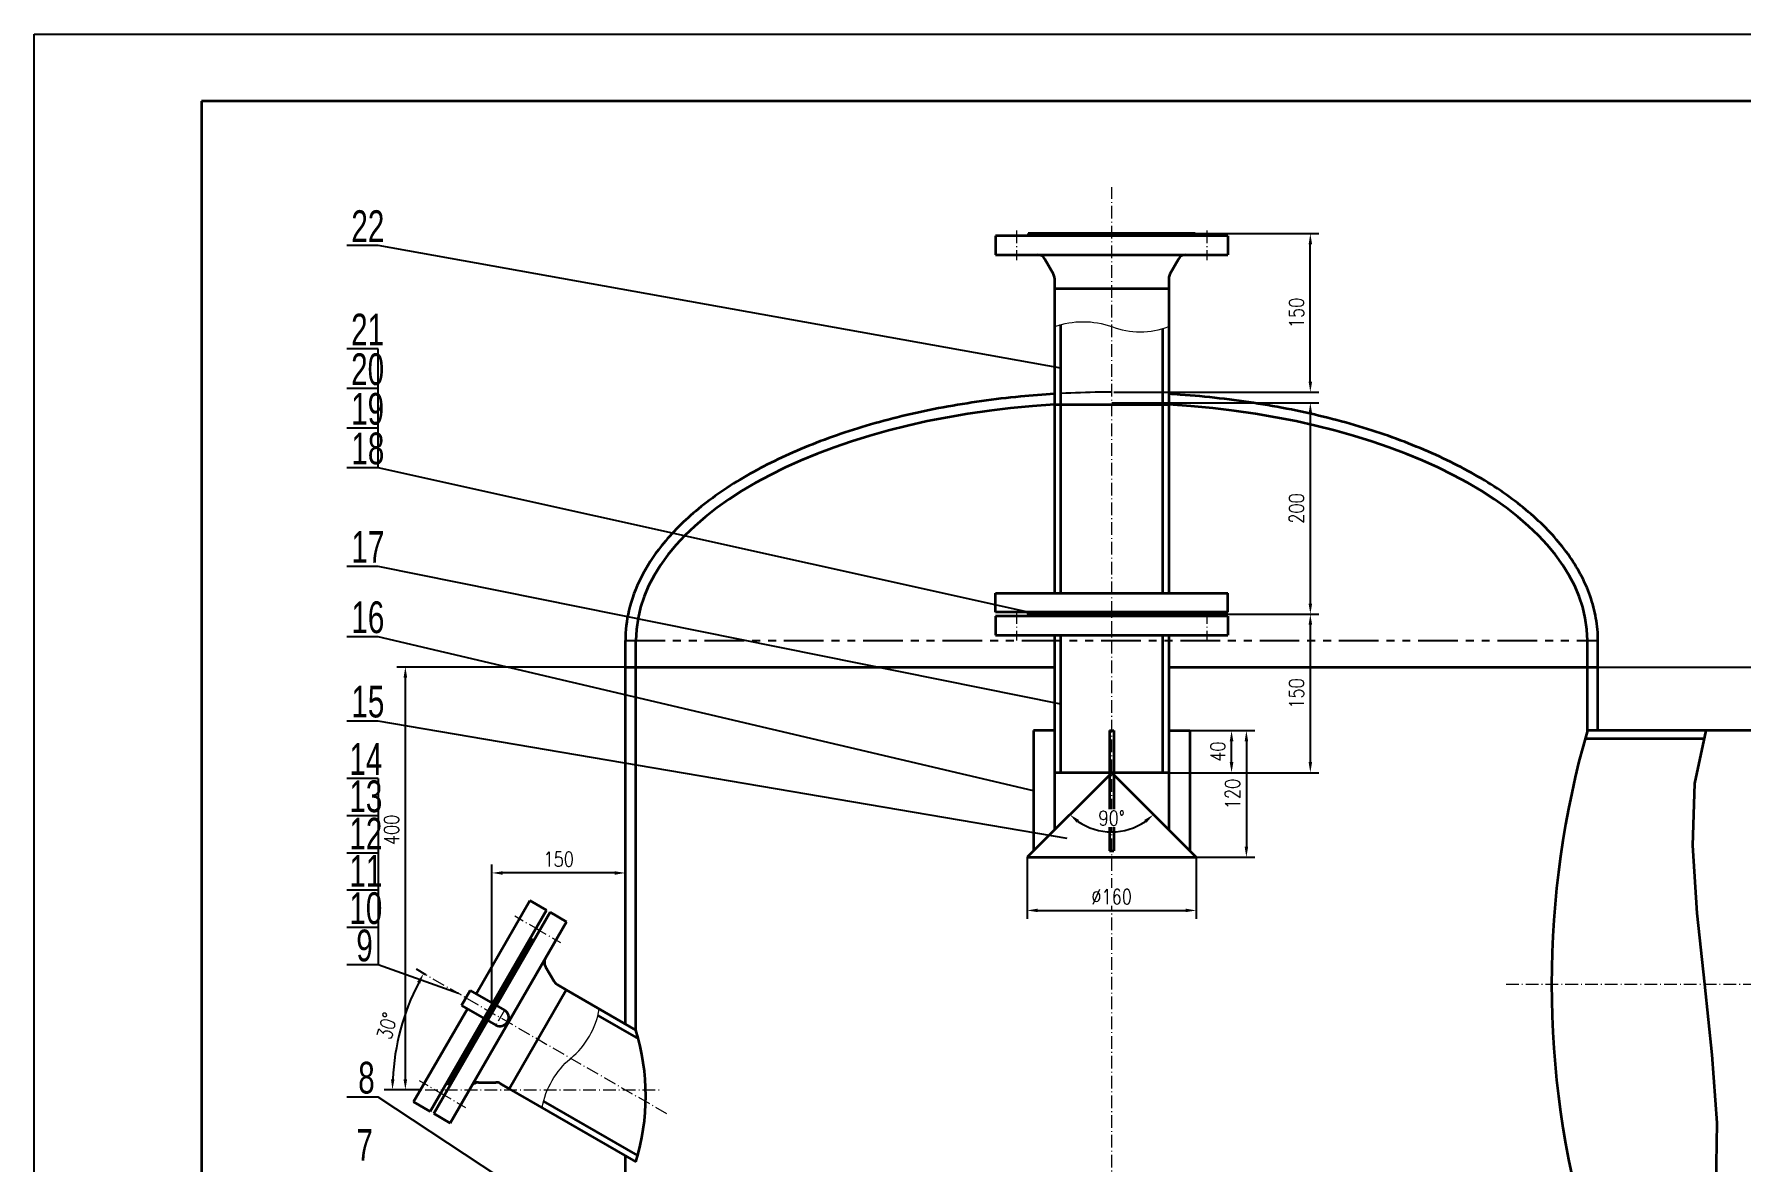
# Model space of a CAD drawing. Header units: millimetres. Extents: x 174648 to 205929, y -160248 to -145891.
# Drawn here: x 195349 to 196964, y -157551 to -156484 of the extents above; entities that cross this region are included whole.
import ezdxf

# ---------------------------------------------------------------- set-up
doc = ezdxf.new("R2010")
doc.units = ezdxf.units.MM
doc.linetypes.add('ACAD_ISO10W100', pattern=[18.7, 12, -3, 0.7, -3])
doc.linetypes.add('PHANTOM', pattern=[2.5, 1.25, -0.25, 0.25, -0.25, 0.25, -0.25])
for name, color, linetype, lineweight in [('2（细实线）', 4, 'Continuous', 20), ('中心线', 1, 'ACAD_ISO10W100', 18), ('图层1', 4, 'Continuous', 35)]:
    doc.layers.add(name, color=color, linetype=linetype, lineweight=lineweight)
doc.layers.add('9双点划线层', color=6, linetype='PHANTOM')
doc.styles.add('TH_GBDIM', font='romans.shx', dxfattribs={"width": 0.8, "bigfont": 'gbcbig.shx'})
doc.styles.add('样式 3.5', font='roms.shx', dxfattribs={"width": 0.7, "height": 3.5, "bigfont": 'hztxt.shx'})
doc.dimstyles.new('TH_GBDIM', dxfattribs={"dimtxt": 3.5, "dimasz": 2.5, "dimexe": 2, "dimexo": 0, "dimgap": 1.5, "dimtad": 1, "dimdec": 1, "dimzin": 0, "dimdsep": 46, "dimtxsty": 'TH_GBDIM', "dimcen": 2.5, "dimclrd": 130, "dimclre": 130, "dimclrt": 3, "dimadec": 0, "dimazin": 0, "dimtfac": 0.714286, "dimtdec": 1, "dimtmove": 0, "dimatfit": 3, "dimfxl": 0, "dimtzin": 0, "dimlwd": -1, "dimlwe": -1, "dimarcsym": 0})

# ---------------------------------------------------------------- blocks, each defined once
blk = doc.blocks.new('*D450')
at = {"color": 130}
blk.add_line((196828.4, -157082.9), (197267.4, -157082.9), dxfattribs=at)
at = {"color": 130, "linetype": 'Continuous'}
for p, q in [((197259.4, -157992.9), (197259.4, -157092.9)), ((196840.9, -158002.9), (197267.4, -158002.9))]:
    blk.add_line(p, q, dxfattribs=at)
at = {"color": 130}
for points in [[(197257.7, -157092.9), (197261, -157092.9), (197259.4, -157082.9)], [(197257.7, -157992.9), (197261, -157992.9), (197259.4, -158002.9)]]:
    blk.add_solid(points, dxfattribs=at)
at = {"layer": 'Defpoints', "color": 0}
for p in [(196828.4, -157082.9), (197259.4, -157082.9), (196840.9, -158002.9)]:
    blk.add_point(p, dxfattribs=at)
at = {"color": 3, "insert": (197246.4, -157509.2), "char_height": 14, "attachment_point": 5, "rotation": 90, "style": 'TH_GBDIM', "bg_fill": 3, "box_fill_scale": 1.1, "bg_fill_color": 256, "bg_fill_true_color": 13158600, "bg_fill_transparency": 0}
blk.add_mtext('920', dxfattribs=at)
blk = doc.blocks.new('*D451')
at = {"color": 130, "linetype": 'Continuous'}
for p, q in [((196828.4, -157082.9), (197223.6, -157082.9)), ((197215.6, -157092.9), (197215.6, -157372.9))]:
    blk.add_line(p, q, dxfattribs=at)
at = {"color": 130}
blk.add_line((197169.4, -157382.9), (197223.6, -157382.9), dxfattribs=at)
for points in [[(197213.9, -157092.9), (197217.2, -157092.9), (197215.6, -157082.9)], [(197213.9, -157372.9), (197217.2, -157372.9), (197215.6, -157382.9)]]:
    blk.add_solid(points, dxfattribs=at)
at = {"layer": 'Defpoints', "color": 0}
for p in [(196828.4, -157082.9), (197169.4, -157382.9), (197215.6, -157382.9)]:
    blk.add_point(p, dxfattribs=at)
at = {"color": 3, "insert": (197202.6, -157232.9), "char_height": 14, "attachment_point": 5, "rotation": 90, "style": 'TH_GBDIM', "bg_fill": 3, "box_fill_scale": 1.1, "bg_fill_color": 256, "bg_fill_true_color": 13158600, "bg_fill_transparency": 0}
blk.add_mtext('{300}{}{}', dxfattribs=at)
blk = doc.blocks.new('*D514')
at = {"color": 130}
blk.add_line((195908.4, -157082.9), (195692.3, -157082.9), dxfattribs=at)
at = {"color": 130, "linetype": 'Continuous'}
for p, q in [((195700.3, -157472.9), (195700.3, -157092.9)), ((195714.7, -157482.9), (195692.3, -157482.9))]:
    blk.add_line(p, q, dxfattribs=at)
at = {"color": 130}
for points in [[(195698.6, -157092.9), (195702, -157092.9), (195700.3, -157082.9)], [(195698.6, -157472.9), (195702, -157472.9), (195700.3, -157482.9)]]:
    blk.add_solid(points, dxfattribs=at)
at = {"layer": 'Defpoints', "color": 0}
for p in [(195700.3, -157082.9), (195908.4, -157082.9), (195714.7, -157482.9)]:
    blk.add_point(p, dxfattribs=at)
at = {"color": 3, "insert": (195687.3, -157237), "char_height": 14, "attachment_point": 5, "rotation": 90, "style": 'TH_GBDIM', "bg_fill": 3, "box_fill_scale": 1.1, "bg_fill_color": 256, "bg_fill_true_color": 13158600, "bg_fill_transparency": 0}
blk.add_mtext('400', dxfattribs=at)
blk = doc.blocks.new('*D456')
at = {"color": 130, "linetype": 'Continuous'}
for p, q in [((196368.4, -156832.9), (196564.3, -156832.9)), ((196556.3, -156842.9), (196556.3, -157022.9))]:
    blk.add_line(p, q, dxfattribs=at)
at = {"color": 130}
blk.add_line((196368.4, -157032.9), (196564.3, -157032.9), dxfattribs=at)
for points in [[(196554.7, -156842.9), (196558, -156842.9), (196556.3, -156832.9)], [(196554.7, -157022.9), (196558, -157022.9), (196556.3, -157032.9)]]:
    blk.add_solid(points, dxfattribs=at)
at = {"layer": 'Defpoints', "color": 0}
for p in [(196368.4, -156832.9), (196368.4, -157032.9), (196556.3, -157032.9)]:
    blk.add_point(p, dxfattribs=at)
at = {"color": 3, "insert": (196543.3, -156932.9), "char_height": 14, "attachment_point": 5, "rotation": 90, "style": 'TH_GBDIM', "bg_fill": 3, "box_fill_scale": 1.1, "bg_fill_color": 256, "bg_fill_true_color": 13158600, "bg_fill_transparency": 0}
blk.add_mtext('200', dxfattribs=at)
blk = doc.blocks.new('*D457')
at = {"color": 130}
blk.add_line((196447.4, -156672.9), (196564.3, -156672.9), dxfattribs=at)
at = {"color": 130, "linetype": 'Continuous'}
for p, q in [((196556.3, -156812.9), (196556.3, -156682.9)), ((196370.3, -156822.9), (196564.3, -156822.9))]:
    blk.add_line(p, q, dxfattribs=at)
at = {"color": 130}
for points in [[(196554.7, -156682.9), (196558, -156682.9), (196556.3, -156672.9)], [(196554.7, -156812.9), (196558, -156812.9), (196556.3, -156822.9)]]:
    blk.add_solid(points, dxfattribs=at)
at = {"layer": 'Defpoints', "color": 0}
for p in [(196447.4, -156672.9), (196556.3, -156672.9), (196370.3, -156822.9)]:
    blk.add_point(p, dxfattribs=at)
at = {"color": 3, "insert": (196543.3, -156747.9), "char_height": 14, "attachment_point": 5, "rotation": 90, "style": 'TH_GBDIM', "bg_fill": 3, "box_fill_scale": 1.1, "bg_fill_color": 256, "bg_fill_true_color": 13158600, "bg_fill_transparency": 0}
blk.add_mtext('150', dxfattribs=at)
blk = doc.blocks.new('*D458')
at = {"color": 130, "linetype": 'Continuous'}
for p, q in [((196538.4, -157032.9), (196564.3, -157032.9)), ((196556.3, -157042.9), (196556.3, -157172.9))]:
    blk.add_line(p, q, dxfattribs=at)
at = {"color": 130}
blk.add_line((196463.1, -157182.9), (196564.3, -157182.9), dxfattribs=at)
for points in [[(196554.7, -157042.9), (196558, -157042.9), (196556.3, -157032.9)], [(196554.7, -157172.9), (196558, -157172.9), (196556.3, -157182.9)]]:
    blk.add_solid(points, dxfattribs=at)
at = {"layer": 'Defpoints', "color": 0}
for p in [(196538.4, -157032.9), (196463.1, -157182.9), (196556.3, -157182.9)]:
    blk.add_point(p, dxfattribs=at)
at = {"color": 3, "insert": (196543.3, -157107.9), "char_height": 14, "attachment_point": 5, "rotation": 90, "style": 'TH_GBDIM', "bg_fill": 3, "box_fill_scale": 1.1, "bg_fill_color": 256, "bg_fill_true_color": 13158600, "bg_fill_transparency": 0}
blk.add_mtext('150', dxfattribs=at)
blk = doc.blocks.new('*D459')
at = {"color": 130}
blk.add_line((196442.4, -157143.1), (196489.8, -157143.1), dxfattribs=at)
at = {"color": 130, "linetype": 'Continuous'}
for p, q in [((196481.8, -157172.9), (196481.8, -157153.1)), ((196422.4, -157182.9), (196489.8, -157182.9))]:
    blk.add_line(p, q, dxfattribs=at)
at = {"color": 130}
for points in [[(196480.1, -157153.1), (196483.5, -157153.1), (196481.8, -157143.1)], [(196480.1, -157172.9), (196483.5, -157172.9), (196481.8, -157182.9)]]:
    blk.add_solid(points, dxfattribs=at)
at = {"layer": 'Defpoints', "color": 0}
for p in [(196442.4, -157143.1), (196481.8, -157143.1), (196422.4, -157182.9)]:
    blk.add_point(p, dxfattribs=at)
at = {"color": 3, "insert": (196468.8, -157163), "char_height": 14, "attachment_point": 5, "rotation": 90, "style": 'TH_GBDIM', "bg_fill": 3, "box_fill_scale": 1.1, "bg_fill_color": 256, "bg_fill_true_color": 13158600, "bg_fill_transparency": 0}
blk.add_mtext('40', dxfattribs=at)
blk = doc.blocks.new('*D521')
at = {"color": 130, "linetype": 'Continuous'}
blk.add_arc((196368.4, -157182.9), 56, 235.2452, 304.7548, dxfattribs=at)
at = {"color": 130}
for points in [[(196335.4, -157230.2), (196337.5, -157227.6), (196328.8, -157222.5)], [(196399.2, -157227.6), (196401.3, -157230.2), (196407.9, -157222.5)]]:
    blk.add_solid(points, dxfattribs=at)
at = {"layer": 'Defpoints', "color": 0}
for p in [(196368.4, -157182.9), (196368.4, -157182.9), (196288.4, -157262.9), (196448.4, -157262.9)]:
    blk.add_point(p, dxfattribs=at)
at = {"color": 3, "insert": (196368.4, -157225.9), "char_height": 14, "attachment_point": 5, "style": 'TH_GBDIM', "bg_fill": 3, "box_fill_scale": 1.1, "bg_fill_color": 256, "bg_fill_true_color": 13158600, "bg_fill_transparency": 0}
blk.add_mtext('90°', dxfattribs=at)
at = {"layer": 'Defpoints', "color": 0}
blk.add_point((196353.9, -157237), dxfattribs=at)
blk = doc.blocks.new('*D522')
at = {"color": 130, "linetype": 'Continuous'}
for p, q in [((196442.4, -157143.1), (196503.8, -157143.1)), ((196495.8, -157153.1), (196495.8, -157252.9))]:
    blk.add_line(p, q, dxfattribs=at)
at = {"color": 130}
blk.add_line((196448.4, -157262.9), (196503.8, -157262.9), dxfattribs=at)
for points in [[(196494.2, -157153.1), (196497.5, -157153.1), (196495.8, -157143.1)], [(196494.2, -157252.9), (196497.5, -157252.9), (196495.8, -157262.9)]]:
    blk.add_solid(points, dxfattribs=at)
at = {"layer": 'Defpoints', "color": 0}
for p in [(196442.4, -157143.1), (196448.4, -157262.9), (196495.8, -157262.9)]:
    blk.add_point(p, dxfattribs=at)
at = {"color": 3, "insert": (196482.8, -157203), "char_height": 14, "attachment_point": 5, "rotation": 90, "style": 'TH_GBDIM', "bg_fill": 3, "box_fill_scale": 1.1, "bg_fill_color": 256, "bg_fill_true_color": 13158600, "bg_fill_transparency": 0}
blk.add_mtext('120', dxfattribs=at)
blk = doc.blocks.new('*D460')
at = {"color": 130}
blk.add_line((195782.2, -157410.1), (195782.2, -157269.7), dxfattribs=at)
at = {"color": 130, "linetype": 'Continuous'}
for p, q in [((195908.4, -157420.6), (195908.4, -157269.7)), ((195898.4, -157277.7), (195792.2, -157277.7))]:
    blk.add_line(p, q, dxfattribs=at)
at = {"color": 130}
for points in [[(195792.2, -157276.1), (195792.2, -157279.4), (195782.2, -157277.7)], [(195898.4, -157276.1), (195898.4, -157279.4), (195908.4, -157277.7)]]:
    blk.add_solid(points, dxfattribs=at)
at = {"layer": 'Defpoints', "color": 0}
for p in [(195782.2, -157277.7), (195782.2, -157410.1), (195908.4, -157420.6)]:
    blk.add_point(p, dxfattribs=at)
at = {"color": 3, "insert": (195845.3, -157264.7), "char_height": 14, "attachment_point": 5, "style": 'TH_GBDIM', "bg_fill": 3, "box_fill_scale": 1.1, "bg_fill_color": 256, "bg_fill_true_color": 13158600, "bg_fill_transparency": 0}
blk.add_mtext('{150}{}{}', dxfattribs=at)
blk = doc.blocks.new('*D529')
at = {"color": 130, "linetype": 'Continuous'}
for p, q in [((196288.4, -157262.9), (196288.4, -157321.2)), ((196298.4, -157313.2), (196438.4, -157313.2))]:
    blk.add_line(p, q, dxfattribs=at)
at = {"color": 130}
blk.add_line((196448.4, -157262.9), (196448.4, -157321.2), dxfattribs=at)
for points in [[(196298.4, -157311.5), (196298.4, -157314.8), (196288.4, -157313.2)], [(196438.4, -157311.5), (196438.4, -157314.8), (196448.4, -157313.2)]]:
    blk.add_solid(points, dxfattribs=at)
at = {"layer": 'Defpoints', "color": 0}
for p in [(196288.4, -157262.9), (196448.4, -157262.9), (196448.4, -157313.2)]:
    blk.add_point(p, dxfattribs=at)
at = {"color": 3, "insert": (196368.4, -157300.2), "char_height": 14, "attachment_point": 5, "style": 'TH_GBDIM', "bg_fill": 3, "box_fill_scale": 1.1, "bg_fill_color": 256, "bg_fill_true_color": 13158600, "bg_fill_transparency": 0}
blk.add_mtext('{%%c160}{}{}', dxfattribs=at)
blk = doc.blocks.new('*D480')
at = {"color": 130}
blk.add_line((195719.6, -157374), (195710.7, -157368.8), dxfattribs=at)
at = {"color": 130, "linetype": 'Continuous'}
blk.add_line((195700.3, -157482.9), (195680.1, -157482.9), dxfattribs=at)
blk.add_arc((195908.4, -157482.9), 220.2, 152.6018, 177.3982, dxfattribs=at)
at = {"color": 130}
for points in [[(195711.4, -157380.8), (195714.3, -157382.4), (195717.6, -157372.8)], [(195690, -157473), (195686.7, -157472.9), (195688.1, -157482.9)]]:
    blk.add_solid(points, dxfattribs=at)
at = {"layer": 'Defpoints', "color": 0}
for p in [(195719.6, -157374), (195700.3, -157482.9), (195942.7, -157482.9), (195947.6, -157505.6)]:
    blk.add_point(p, dxfattribs=at)
at = {"color": 3, "insert": (195683.1, -157422.5), "char_height": 14, "attachment_point": 5, "rotation": 75, "style": 'TH_GBDIM', "bg_fill": 3, "box_fill_scale": 1.1, "bg_fill_color": 256, "bg_fill_true_color": 13158600, "bg_fill_transparency": 0}
blk.add_mtext('30°', dxfattribs=at)
at = {"layer": 'Defpoints', "color": 0}
blk.add_point((195701.4, -157407.6), dxfattribs=at)

msp = doc.modelspace()

# ---------------------------------------------------------------- linework, layer by layer
at = {"color": 7, "linetype": 'Continuous'}
for p, q in [((195349.2, -156484.2), (198010.3, -156484.2)), ((195349.2, -160247.7), (195349.2, -156484.2))]:
    msp.add_line(p, q, dxfattribs=at)
for p, q in [((195674.6, -156684.2), (195644.9, -156684.2)), ((196320.4, -156800.1), (195674.6, -156684.2)), ((195674.6, -156782), (195644.9, -156782)), ((195674.6, -156819.5), (195674.6, -156782)), ((195674.6, -156819.5), (195644.9, -156819.5)), ((195674.6, -156857), (195674.6, -156819.5)), ((195674.6, -156857), (195644.9, -156857)), ((195674.6, -156894.5), (195674.6, -156857)), ((195674.6, -156894.5), (195644.9, -156894.5)), ((196289.4, -157030.9), (195674.6, -156894.5)), ((195674.6, -156987.7), (195644.9, -156987.7)), ((195674.6, -157054.2), (195644.9, -157054.2))]:
    msp.add_line(p, q)
msp.add_open_spline([(196368.4, -156822.9), (196364.7, -156822.9), (196361.1, -156822.9), (196345.1, -156823.1), (196332.7, -156823.5), (196320.4, -156824.2)], degree=3, knots=[4.712389, 4.712389, 4.712389, 4.712389, 4.7361288, 4.7361288, 4.8180755, 4.8180755, 4.8180755, 4.8180755])
at = {"layer": '2（细实线）'}
msp.add_lwpolyline([(196314.4, -156760.9, -0.174613), (196368.4, -156760.9, 0.179674), (196422.4, -156760.9, 0.5)], format="xyb", dxfattribs=at)
at = {"layer": '9双点划线层', "ltscale": 30}
msp.add_line((195908.4, -157057.9), (196828.4, -157057.9), dxfattribs=at)
at = {"layer": '中心线'}
for p, q in [((196368.4, -158154.7), (196368.4, -156628.9)), ((196278.4, -156669.9), (196278.4, -156697.9)), ((196458.4, -156669.9), (196458.4, -156697.9)), ((196278.4, -157029.9), (196278.4, -157057.9))]:
    msp.add_line(p, q, dxfattribs=at)
at = {"layer": '图层1'}
for p, q in [((197946.9, -156547.5), (195507.6, -156547.5)), ((195507.6, -156547.5), (195507.6, -160184.4)), ((196478.4, -156674.9), (196258.4, -156674.9)), ((196258.4, -156674.9), (196258.4, -156692.9)), ((196447.4, -156672.9), (196289.4, -156672.9)), ((196289.4, -156672.9), (196289.4, -156674.9)), ((196447.4, -156672.9), (196447.4, -156674.9)), ((196478.4, -156674.9), (196478.4, -156692.9)), ((196258.4, -156692.9), (196478.4, -156692.9)), ((196305.2, -156696.9), (196313.3, -156711.1)), ((196431.5, -156696.9), (196423.4, -156711.1)), ((196314.4, -156715.1), (196314.4, -156724.9)), ((196314.4, -156724.9), (196422.4, -156724.9)), ((196314.4, -156724.9), (196314.4, -157012.9)), ((196422.4, -156715.1), (196422.4, -156724.9)), ((196422.4, -156724.9), (196422.4, -157012.9)), ((196320.4, -157012.9), (196320.4, -156759)), ((196416.4, -156762.9), (196416.4, -157012.9)), ((196314.4, -156834.5), (196422.4, -156834.5)), ((196258.4, -157030.9), (196258.4, -157012.9)), ((196289.4, -157032.9), (196289.4, -157030.9)), ((196258.4, -157034.9), (196258.4, -157052.9)), ((196289.4, -157032.9), (196289.4, -157034.9)), ((195908.4, -157420.6), (195908.4, -157057.9)), ((195918.4, -157426.3), (195918.4, -157057.9)), ((196314.4, -157052.9), (196314.4, -157236.9)), ((196320.4, -157182.9), (196320.4, -157052.9)), ((196416.4, -157052.9), (196416.4, -157182.9)), ((196422.4, -157052.9), (196422.4, -157236.9)), ((196818.4, -157142.9), (196818.4, -157057.9)), ((196828.4, -157142.9), (196828.4, -157057.9)), ((195908.4, -157082.9), (196314.4, -157082.9)), ((196422.4, -157082.9), (196828.4, -157082.9)), ((196294.4, -157143.1), (196294.4, -157256.9)), ((196314.4, -157143.1), (196294.4, -157143.1)), ((196366.4, -157143.1), (196370.4, -157143.1)), ((196366.4, -157143.1), (196366.4, -157256.9)), ((196370.4, -157143.1), (196370.4, -157256.9)), ((196442.4, -157143.1), (196442.4, -157256.9)), ((196368.4, -157182.9), (196288.4, -157262.9)), ((196366.4, -157256.9), (196370.4, -157256.9)), ((196288.4, -157262.9), (196448.4, -157262.9)), ((195723.7, -157503.3), (195708.1, -157494.3)), ((195920.1, -157545.1), (195831, -157493.7)), ((195727.2, -157505.3), (195742.8, -157514.3)), ((195908.4, -157839.9), (195908.4, -157545.3))]:
    msp.add_line(p, q, dxfattribs=at)
for centre, radius, start, end in [((196298.2, -156700.9), 8, 29.8989, 90), ((196438.5, -156700.9), 8, 90, 150.1011), ((196306.4, -156715.1), 8, 0, 29.8989), ((196430.4, -156715.1), 8, 150.1011, 180), ((197651.9, -157382.9), 867.4, 163.9367, 196.0633), ((195714.4, -157488.7), 213.3, 343.0032, 16.9968)]:
    msp.add_arc(centre, radius, start, end, dxfattribs=at)
for start_param, end_param in [(4.832679, 6.283185), (3.141593, 4.592099)]:
    msp.add_ellipse((196368.4, -157057.9), major_axis=(-450, 0), ratio=0.5, start_param=start_param, end_param=end_param, dxfattribs=at)
for points, knots in [([(196314.4, -156824.5), (196303.6, -156825.2), (196292.8, -156826), (196257.3, -156829.4), (196232.9, -156832.9), (196185.4, -156841.7), (196162.4, -156847.1), (196118.4, -156859.9), (196097.5, -156867.1), (196058.2, -156883.4), (196039.8, -156892.3), (196006.3, -156911.7), (195991, -156922.2), (195964.1, -156944.3), (195952.4, -156956), (195934.9, -156977.9), (195928.4, -156987.9), (195918, -157008.4), (195914.2, -157018.9), (195909.5, -157038.9), (195908.4, -157048.4), (195908.4, -157057.9)], [4.831344, 4.831344, 4.831344, 4.831344, 4.902882, 4.902882, 5.069635, 5.069635, 5.236387, 5.236387, 5.40314, 5.40314, 5.569893, 5.569893, 5.736646, 5.736646, 5.903399, 5.903399, 6.035042, 6.035042, 6.166685, 6.166685, 6.283185, 6.283185, 6.283185, 6.283185]), ([(196828.4, -157057.9), (196828.4, -157050.8), (196827.7, -157043.7), (196825.3, -157029.6), (196823.4, -157022.6), (196818.6, -157008.8), (196815.6, -157002), (196805.1, -156982.4), (196796.1, -156969.9), (196774.4, -156946), (196761.7, -156934.7), (196732.8, -156913.2), (196716.6, -156903.2), (196681.3, -156884.7), (196662.1, -156876.2), (196621.4, -156860.9), (196599.8, -156854.1), (196554.7, -156842.5), (196531.2, -156837.6), (196483, -156829.9), (196458.2, -156827), (196429.6, -156825), (196426, -156824.7), (196422.4, -156824.5)], [3.141593, 3.141593, 3.141593, 3.141593, 3.22843, 3.22843, 3.315268, 3.315268, 3.402106, 3.402106, 3.568859, 3.568859, 3.735611, 3.735611, 3.902364, 3.902364, 4.069117, 4.069117, 4.23587, 4.23587, 4.402623, 4.402623, 4.569376, 4.569376, 4.593434, 4.593434, 4.593434, 4.593434])]:
    msp.add_open_spline(points, degree=3, knots=knots, dxfattribs=at)

# ---------------------------------------------------------------- texts
at = {"char_height": 30, "width": 32.852, "attachment_point": 1, "style": '样式 3.5'}
for s, insert in [('22', (195649.2, -156650.8)), ('21', (195649, -156748.6)), ('20', (195649, -156786.1)), ('19', (195649, -156823.6)), ('18', (195649.2, -156861.1)), ('17', (195649.2, -156954.3)), ('16', (195649.2, -157020.8)), ('9', (195653.9, -157331.3)), ('7', (195654, -157520))]:
    msp.add_mtext(s, dxfattribs=dict(at, insert=insert))

# ---------------------------------------------------------------- next in the draw order: dimensions: what is measured, and where the dimension line sits
for base, p1, p2, picture, middle in [((196556.3, -156672.9), (196370.3, -156822.9), (196447.4, -156672.9), '*D457', (196543.3, -156747.9)), ((196556.3, -157032.9), (196368.4, -156832.9), (196368.4, -157032.9), '*D456', (196543.3, -156932.9))]:
    dim = msp.add_linear_dim(base=base, p1=p1, p2=p2, angle=90, dimstyle='TH_GBDIM', override={"dimscale": 4, "dimdec": 0, "dimtfill": 1})
    dim.commit()
    dim.dimension.update_dxf_attribs({"geometry": picture, "text_midpoint": middle})
for base, p1, p2, picture, middle in [((195700.3, -157082.9), (195714.7, -157482.9), (195908.4, -157082.9), '*D514', (195700.3, -157237)), ((197259.4, -157082.9), (196840.9, -158002.9), (196828.4, -157082.9), '*D450', (197259.4, -157509.2))]:
    dim = msp.add_linear_dim(base=base, p1=p1, p2=p2, angle=90, dimstyle='TH_GBDIM', override={"dimscale": 4, "dimdec": 0, "dimtfill": 1})
    dim.commit()
    dim.dimension.update_dxf_attribs({"geometry": picture, "text_midpoint": middle, "dimtype": 160})

# ---------------------------------------------------------------- next in the draw order: linework, layer by layer
for p, q in [((196320.4, -157117.9), (195674.6, -156987.7)), ((196294.4, -157200), (195674.6, -157054.2)), ((195674.6, -157134), (195644.9, -157134)), ((196326.3, -157245), (195674.6, -157134)), ((195674.6, -157188.3), (195644.9, -157188.3)), ((195674.6, -157223.6), (195644.9, -157223.6)), ((195674.6, -157258.9), (195644.9, -157258.9)), ((195674.6, -157294.1), (195644.9, -157294.1)), ((195674.6, -157329.4), (195644.9, -157329.4)), ((195674.6, -157364.7), (195644.9, -157364.7)), ((195750.5, -157391.8), (195674.6, -157364.7)), ((195674.6, -157489.8), (195644.9, -157489.8)), ((195938.4, -157663.7), (195674.6, -157489.8))]:
    msp.add_line(p, q)
at = {"layer": '2（细实线）'}
msp.add_lwpolyline([(195829.7, -157499.8, -0.174613), (195856.7, -157453.1, 0.179674), (195883.7, -157406.3, 0.5)], format="xyb", dxfattribs=at)
at = {"layer": '中心线'}
for p, q in [((195828, -157332.6), (195803.8, -157318.6)), ((195822.9, -157329.6), (195847.1, -157343.6)), ((195947.6, -157505.6), (195719.6, -157374)), ((195700.3, -157482.9), (195942.7, -157482.9)), ((195738, -157488.5), (195713.8, -157474.5)), ((195732.9, -157485.5), (195757.1, -157499.5))]:
    msp.add_line(p, q, dxfattribs=at)
at = {"layer": '图层1'}
for p, q in [((196258.4, -157012.9), (196478.4, -157012.9)), ((196447.4, -157032.9), (196447.4, -157030.9)), ((196447.4, -157032.9), (196289.4, -157032.9)), ((196447.4, -157032.9), (196289.4, -157032.9)), ((196447.4, -157032.9), (196447.4, -157034.9)), ((195767.2, -157392), (195818.1, -157303.8)), ((195833.7, -157312.8), (195818.1, -157303.8)), ((195833.7, -157312.8), (195723.7, -157503.3)), ((195837.2, -157314.8), (195727.2, -157505.3)), ((195837.2, -157314.8), (195852.8, -157323.8)), ((195742.8, -157514.3), (195852.8, -157323.8)), ((195820, -157340.7), (195741, -157477.5)), ((195820, -157340.7), (195741, -157477.5)), ((195843.9, -157383.4), (195852.5, -157388.3)), ((195798.5, -157481.8), (195852.5, -157388.3)), ((195852.5, -157388.3), (195918.4, -157426.3)), ((195708.1, -157494.3), (195759, -157406.2)), ((195882.4, -157412.5), (195920.7, -157434.6)), ((195741, -157477.5), (195739.2, -157476.5)), ((195741, -157477.5), (195742.7, -157478.5)), ((195769.6, -157475.8), (195786, -157475.8)), ((195789.9, -157476.9), (195798.5, -157481.8)), ((195798.5, -157481.8), (195918.4, -157551))]:
    msp.add_line(p, q, dxfattribs=at)
for centre, start, end in [((195847.9, -157376.4), 210.1011, 240), ((195769.6, -157483.8), 89.8989, 150), ((195785.9, -157483.8), 60, 89.8989)]:
    msp.add_arc(centre, 8, start, end, dxfattribs=at)

# ---------------------------------------------------------------- next in the draw order: texts
at = {"char_height": 30, "width": 32.852, "attachment_point": 1, "style": '样式 3.5'}
for s, insert in [('15', (195649.2, -157100.6)), ('14', (195647.3, -157154.9)), ('13', (195647.3, -157190.2)), ('12', (195647.3, -157225.5)), ('11', (195647.3, -157260.7)), ('10', (195647.3, -157296)), ('8', (195655.7, -157456.4))]:
    msp.add_mtext(s, dxfattribs=dict(at, insert=insert))

# ---------------------------------------------------------------- next in the draw order: dimensions: what is measured, and where the dimension line sits
dim = msp.add_linear_dim(base=(196556.3, -157182.9), p1=(196538.4, -157032.9), p2=(196463.1, -157182.9), angle=90, dimstyle='TH_GBDIM', override={"dimscale": 4, "dimdec": 0, "dimtfill": 1})
dim.commit()
dim.dimension.update_dxf_attribs({"geometry": '*D458', "text_midpoint": (196543.3, -157107.9)})
dim = msp.add_linear_dim(base=(197215.6, -157382.9), p1=(196828.4, -157082.9), p2=(197169.4, -157382.9), angle=90, text='{<>}{}{}', dimstyle='TH_GBDIM', override={"dimscale": 4, "dimgap": 1.5, "dimtad": 1, "dimjust": 0, "dimdec": 0, "dimlfac": 1, "dimse1": 0, "dimse2": 0, "dimsd1": 0, "dimsd2": 0, "dimtfill": 1})
dim.commit()
dim.dimension.update_dxf_attribs({"geometry": '*D451', "text_midpoint": (197215.6, -157232.9), "dimtype": 160})

# ---------------------------------------------------------------- next in the draw order: linework, layer by layer
at = {"layer": '中心线'}
for p, q in [((196458.4, -157029.9), (196458.4, -157057.9)), ((196741.4, -157382.9), (197215.6, -157382.9))]:
    msp.add_line(p, q, dxfattribs=at)
at = {"layer": '图层1'}
for p, q in [((196478.4, -157030.9), (196478.4, -157012.9)), ((196478.4, -157030.9), (196258.4, -157030.9)), ((196478.4, -157034.9), (196258.4, -157034.9)), ((196478.4, -157034.9), (196478.4, -157052.9)), ((196258.4, -157052.9), (196478.4, -157052.9)), ((196986.4, -157142.9), (196818.4, -157142.9)), ((196928.7, -157150.9), (196816.1, -157150.9))]:
    msp.add_line(p, q, dxfattribs=at)
msp.add_lwpolyline([(196930.4, -157142.9), (196919.7, -157193.1), (196917.9, -157251.7), (196921.9, -157315.9), (196929, -157382.9), (196936.2, -157449.9), (196940.8, -157514.2), (196939.8, -157572.8), (196930.4, -157622.9)], dxfattribs=at)

# ---------------------------------------------------------------- next in the draw order: dimensions: what is measured, and where the dimension line sits
dim = msp.add_linear_dim(base=(196481.8, -157143.1), p1=(196422.4, -157182.9), p2=(196442.4, -157143.1), angle=90, dimstyle='TH_GBDIM', override={"dimscale": 4, "dimdec": 0, "dimtfill": 1})
dim.commit()
dim.dimension.update_dxf_attribs({"geometry": '*D459', "text_midpoint": (196481.8, -157163), "dimtype": 160})
dim = msp.add_linear_dim(base=(195782.2, -157277.7), p1=(195908.4, -157420.6), p2=(195782.2, -157410.1), text='{150}{}{}', dimstyle='TH_GBDIM', override={"dimscale": 4, "dimgap": 1.5, "dimtad": 1, "dimjust": 0, "dimdec": 0, "dimlfac": 1, "dimse1": 0, "dimse2": 0, "dimsd1": 0, "dimsd2": 0, "dimtfill": 1})
dim.commit()
dim.dimension.update_dxf_attribs({"geometry": '*D460', "text_midpoint": (195845.3, -157264.7)})

# ---------------------------------------------------------------- next in the draw order: linework, layer by layer
at = {"layer": '中心线'}
msp.add_line((195794, -157407.4), (195785.8, -157421.6), dxfattribs=at)
at = {"layer": '图层1'}
for p, q in [((196422.4, -157143.1), (196442.4, -157143.1)), ((196422.4, -157182.9), (196314.4, -157182.9)), ((196368.4, -157182.9), (196448.4, -157262.9)), ((195820, -157340.7), (195818.2, -157339.7)), ((195820, -157340.7), (195821.7, -157341.7)), ((195832.8, -157366.4), (195841, -157380.5)), ((195753.5, -157403), (195785.8, -157421.6)), ((195761.7, -157388.8), (195794, -157407.4))]:
    msp.add_line(p, q, dxfattribs=at)
for centre, radius, start, end in [((195839.8, -157362.3), 8, 150, 210.1011), ((195847.9, -157376.4), 8, 210.1011, 240), ((195789.9, -157414.5), 8.19, 240, 60)]:
    msp.add_arc(centre, radius, start, end, dxfattribs=at)

# ---------------------------------------------------------------- next in the draw order: dimensions: what is measured, and where the dimension line sits
for base, line1, line2, picture, middle in [((196353.9, -157237), ((196368.4, -157182.9), (196448.4, -157262.9)), ((196368.4, -157182.9), (196288.4, -157262.9)), '*D521', (196368.4, -157225.9)), ((195701.4, -157407.6), ((195947.6, -157505.6), (195719.6, -157374)), ((195700.3, -157482.9), (195942.7, -157482.9)), '*D480', (195683.1, -157422.5))]:
    dim = msp.add_angular_dim_2l(base=base, line1=line1, line2=line2, dimstyle='TH_GBDIM', override={"dimscale": 4, "dimdec": 0, "dimtfill": 1})
    dim.commit()
    dim.dimension.update_dxf_attribs({"geometry": picture, "text_midpoint": middle})

# ---------------------------------------------------------------- next in the draw order: linework, layer by layer
msp.add_line((195674.6, -157188.3), (195674.6, -157364.7))
msp.add_line((195753.5, -157403), (195761.7, -157388.8), dxfattribs=at)

# ---------------------------------------------------------------- next in the draw order: dimensions: what is measured, and where the dimension line sits
dim = msp.add_linear_dim(base=(196495.8, -157262.9), p1=(196442.4, -157143.1), p2=(196448.4, -157262.9), angle=90, dimstyle='TH_GBDIM', override={"dimscale": 4, "dimdec": 0, "dimtfill": 1})
dim.commit()
dim.dimension.update_dxf_attribs({"geometry": '*D522', "text_midpoint": (196482.8, -157203)})

# ---------------------------------------------------------------- next in the draw order: dimensions: what is measured, and where the dimension line sits
dim = msp.add_linear_dim(base=(196448.4, -157313.2), p1=(196288.4, -157262.9), p2=(196448.4, -157262.9), text='{%%c<>}{}{}', dimstyle='TH_GBDIM', override={"dimscale": 4, "dimgap": 1.5, "dimtad": 1, "dimjust": 0, "dimdec": 0, "dimlfac": 1, "dimse1": 0, "dimse2": 0, "dimsd1": 0, "dimsd2": 0, "dimtfill": 1})
dim.commit()
dim.dimension.update_dxf_attribs({"geometry": '*D529', "text_midpoint": (196368.4, -157300.2)})

doc.saveas('drawing.dxf')
